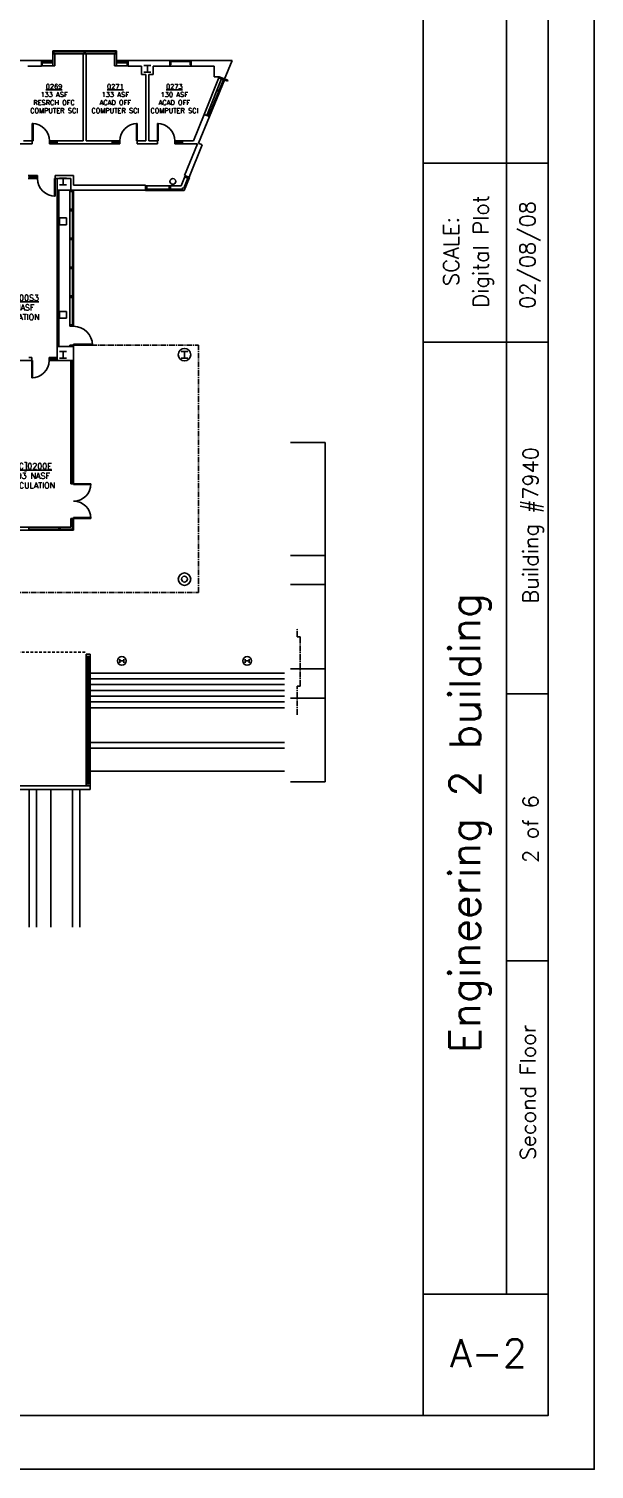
# Model space of a CAD drawing. Header units: inches. Extents: x 1097 to 7213, y 628 to 5215.
# Drawn here: x 6040 to 7213, y 628 to 3619 of the extents above; entities that cross this region are included whole.
import ezdxf
from ezdxf.enums import TextEntityAlignment as Align

# ---------------------------------------------------------------- set-up
doc = ezdxf.new("R2010")
doc.units = ezdxf.units.IN
doc.header["$LTSCALE"] = 48
doc.header["$MEASUREMENT"] = 0
doc.linetypes.add('CENTER2', pattern=[1.125, 0.75, -0.125, 0.125, -0.125])
doc.linetypes.add('HIDDEN2', pattern=[0.1875, 0.125, -0.0625])
for name, color, linetype in [('a-anno-mtlb', 7, 'Continuous'), ('a-area-iden', 7, 'Continuous'), ('a-clng', 20, 'Continuous'), ('a-cols', 1, 'Continuous'), ('a-door', 3, 'Continuous'), ('a-flor-hral', 4, 'Continuous'), ('a-flor-strs', 9, 'Continuous'), ('a-glaz', 5, 'Continuous'), ('a-wall', 7, 'Continuous')]:
    doc.layers.add(name, color=color, linetype=linetype)
doc.styles.get("Standard").update_dxf_attribs({"font": 'romans.shx'})

# ---------------------------------------------------------------- blocks, each defined once
blk = doc.blocks.new('A-ANNO-MTLB')
at = {"layer": 'a-anno-mtlb'}
for p, q in [((5143.6, 99.5), (5143.6, 3995.9)), ((5298.1, 324.6), (5298.1, 3995.9)), ((5375.3, 2421.6), (5143.6, 2421.6)), ((5143.6, 2089.8), (5375.3, 2089.8)), ((5375.3, 1437.7), (5298.1, 1437.7)), ((5375.3, 942.8), (5298.1, 942.8)), ((5375.3, 324.6), (5143.6, 324.6))]:
    blk.add_line(p, q, dxfattribs=at)
for points in [[(5460.6, 4095.5), (0, 4095.5), (0, 0), (5460.6, 0)], [(170.6, 99.5), (5375.3, 99.5), (5375.3, 3995.9), (170.6, 3995.9)]]:
    blk.add_lwpolyline(points, close=True, dxfattribs=at)
at = {"layer": 'a-anno-mtlb', "insert": (5195.4, 2258.1), "char_height": 28.44, "width": 270.187, "attachment_point": 5, "rotation": 90}
blk.add_mtext('SCALE:', dxfattribs=at)
at = {"layer": 'a-anno-mtlb'}
for tag, height, p in [('SYSTEM', 56.9, (5218.6, 3186.2)), ('ADDRESS', 28.4, (5336.8, 3182.1)), ('SCALE', 28.4, (5250.6, 2258.1)), ('DATE', 28.4, (5337.2, 2251.5)), ('BLDG_ID', 28.4, (5342.9, 1750.3)), ('BLDG_NAME', 56.9, (5221.1, 1198.2)), ('FLOOR_ID', 28.4, (5342.9, 1187)), ('FLOOR_NAME', 28.4, (5338, 698.6))]:
    blk.add_attdef(tag, text='', height=height, rotation=90, dxfattribs=at).set_placement(p, align=Align.MIDDLE_CENTER)
blk.add_attdef('NUMBER', text='', height=51.8, dxfattribs=at).set_placement((5264.6, 215.3), align=Align.MIDDLE_CENTER)

msp = doc.modelspace()

# ---------------------------------------------------------------- linework, layer by layer
at = {"layer": 'a-clng', "linetype": 'CENTER2', "ltscale": 0.333333}
for p, q in [((6132.9, 2962.2), (6391.9, 2962.2)), ((6391.9, 2448.2), (6391.9, 2962.2)), ((4045.9, 2448.2), (6391.9, 2448.2)), ((6596.9, 2356.2), (6596.9, 2374.2)), ((6602.9, 2356.2), (6596.9, 2356.2)), ((6602.9, 2254.2), (6602.9, 2356.2)), ((6596.9, 2194.2), (6596.9, 2254.2)), ((6602.9, 2254.2), (6596.9, 2254.2))]:
    msp.add_line(p, q, dxfattribs=at)
at = {"layer": 'a-clng', "linetype": 'HIDDEN2'}
msp.add_line((5737.2, 2324.2), (6158.9, 2324.2), dxfattribs=at)
at = {"layer": 'a-cols'}
for p, q in [((6278.9, 3543.2), (6292.9, 3543.2)), ((6285.9, 3529.2), (6285.9, 3543.2)), ((6278.9, 3529.2), (6292.9, 3529.2)), ((6117.9, 3309.2), (6103.9, 3309.2)), ((6117.9, 3295.2), (6103.9, 3295.2)), ((6110.9, 3295.2), (6110.9, 3309.2)), ((6103.9, 3226.2), (6103.9, 3212.2)), ((6117.9, 3226.2), (6103.9, 3226.2)), ((6103.9, 3212.2), (6117.9, 3212.2)), ((6117.9, 3212.2), (6117.9, 3226.2)), ((6103.9, 3018.2), (6103.9, 3032.2)), ((6103.9, 3032.2), (6117.9, 3032.2)), ((6117.9, 3032.2), (6117.9, 3018.2)), ((6117.9, 3018.2), (6103.9, 3018.2)), ((6117.9, 2949.2), (6103.9, 2949.2)), ((6117.9, 2935.2), (6103.9, 2935.2)), ((6110.9, 2935.2), (6110.9, 2949.2)), ((6369.9, 2949.2), (6355.9, 2949.2)), ((6369.9, 2935.2), (6355.9, 2935.2)), ((6362.9, 2935.2), (6362.9, 2949.2)), ((6228.9, 2310.2), (6228.9, 2302.2)), ((6228.9, 2306.2), (6236.9, 2306.2)), ((6236.9, 2310.2), (6236.9, 2302.2)), ((6488.9, 2310.2), (6488.9, 2302.2)), ((6488.9, 2306.2), (6496.9, 2306.2)), ((6496.9, 2310.2), (6496.9, 2302.2))]:
    msp.add_line(p, q, dxfattribs=at)
for centre, radius in [((6338.9, 3302.2), 6), ((6362.9, 2942.2), 13), ((6362.9, 2476.2), 13), ((6362.9, 2476.2), 6), ((6232.9, 2306.2), 9), ((6492.9, 2306.2), 9)]:
    msp.add_circle(centre, radius, dxfattribs=at)
at = {"layer": 'a-door'}
for p, q in [((6046.9, 3386.2), (6046.9, 3422.2)), ((6046.9, 3422.2), (6048.7, 3422.2)), ((6048.7, 3422.2), (6048.7, 3386.2)), ((6264.9, 3422.2), (6263.1, 3422.2)), ((6263.1, 3422.2), (6263.1, 3386.2)), ((6264.9, 3386.2), (6264.9, 3422.2)), ((6306.9, 3386.2), (6306.9, 3422.2)), ((6306.9, 3422.2), (6308.7, 3422.2)), ((6308.7, 3422.2), (6308.7, 3386.2)), ((6048.7, 3386.2), (6046.9, 3386.2)), ((6263.1, 3386.2), (6264.9, 3386.2)), ((6308.7, 3386.2), (6306.9, 3386.2)), ((6093.1, 3271.2), (6093.1, 3308.2)), ((6093.1, 3308.2), (6094.9, 3308.2)), ((6094.9, 3308.2), (6094.9, 3271.2)), ((6094.9, 3271.2), (6093.1, 3271.2)), ((6171.9, 2964.2), (6132.9, 2964.2)), ((6132.9, 2964.2), (6132.9, 2962.2)), ((6132.9, 2962.2), (6171.9, 2962.2)), ((6171.9, 2962.2), (6171.9, 2964.2)), ((6045.9, 2930.2), (6045.9, 2894.2)), ((6047.7, 2930.2), (6045.9, 2930.2)), ((6047.7, 2894.2), (6047.7, 2930.2)), ((6045.9, 2894.2), (6047.7, 2894.2)), ((6132.9, 2674.2), (6168.9, 2674.2)), ((6132.9, 2672.4), (6132.9, 2674.2)), ((6168.9, 2672.4), (6132.9, 2672.4)), ((6168.9, 2674.2), (6168.9, 2672.4)), ((6168.9, 2604), (6132.9, 2604)), ((6132.9, 2604), (6132.9, 2602.2)), ((6168.9, 2602.2), (6168.9, 2604)), ((6132.9, 2602.2), (6168.9, 2602.2))]:
    msp.add_line(p, q, dxfattribs=at)
for centre, radius, start, end in [((6046.9, 3386.2), 36, 0, 90), ((6264.9, 3386.2), 36, 90, 180), ((6306.9, 3386.2), 36, 0, 90), ((6094.9, 3308.2), 37, 180, 270), ((6132.9, 2962.2), 39, 0, 90), ((6045.9, 2930.2), 36, 270, 0), ((6132.9, 2674.2), 36, 270, 0), ((6132.9, 2602.2), 36, 0, 90)]:
    msp.add_arc(centre, radius, start, end, dxfattribs=at)
at = {"layer": 'a-flor-hral'}
for p, q in [((6098.9, 2959.2), (6098.9, 3284.2)), ((6098.9, 3284.2), (6101.9, 3284.2)), ((6099.9, 2959.2), (6099.9, 3284.2)), ((6100.9, 2959.2), (6100.9, 3284.2)), ((6101.9, 2959.2), (6101.9, 3284.2)), ((6098.9, 2959.2), (6101.9, 2959.2)), ((6161.9, 2316.2), (6161.9, 2050.2)), ((6163.9, 2316.2), (6161.9, 2316.2)), ((6163.9, 2316.2), (6163.9, 2050.2)), ((6161.9, 2050.2), (6163.9, 2050.2))]:
    msp.add_line(p, q, dxfattribs=at)
at = {"layer": 'a-flor-strs'}
for p, q in [((6582.9, 2760.2), (6654.9, 2760.2)), ((6654.9, 2760.2), (6654.9, 2055.2)), ((6582.9, 2525.2), (6654.9, 2525.2)), ((6582.9, 2465.2), (6654.9, 2465.2)), ((6166.9, 2281.2), (6570.9, 2281.2)), ((6582.9, 2290.2), (6654.9, 2290.2)), ((6166.9, 2269.2), (6570.9, 2269.2)), ((6166.9, 2257.2), (6570.9, 2257.2)), ((6166.9, 2245.2), (6570.9, 2245.2)), ((6166.9, 2233.2), (6570.9, 2233.2)), ((6166.9, 2221.2), (6570.9, 2221.2)), ((6582.9, 2229.2), (6654.9, 2229.2)), ((6166.9, 2209.2), (6570.9, 2209.2)), ((6166.9, 2137.2), (6570.9, 2137.2)), ((6166.9, 2125.2), (6570.9, 2125.2)), ((6166.9, 2077.2), (6570.9, 2077.2)), ((6040.9, 2039.2), (6040.9, 1753.2)), ((6055.9, 2039.2), (6055.9, 1753.2)), ((6085.9, 2039.2), (6085.9, 1753.2)), ((6130.9, 2039.2), (6130.9, 1753.2)), ((6145.9, 2039.2), (6145.9, 1753.2)), ((6582.9, 2055.2), (6654.9, 2055.2))]:
    msp.add_line(p, q, dxfattribs=at)
at = {"layer": 'a-glaz'}
for p, q in [((6221.9, 3573.2), (6089.9, 3573.2)), ((6089.9, 3567.2), (6089.9, 3573.2)), ((6221.9, 3567.2), (6089.9, 3567.2)), ((6091.9, 3567.2), (6091.9, 3573.2)), ((6154.9, 3571.2), (6091.9, 3571.2)), ((6154.9, 3567.2), (6154.9, 3573.2)), ((6156.9, 3567.2), (6156.9, 3573.2)), ((6219.9, 3571.2), (6156.9, 3571.2)), ((6219.9, 3567.2), (6219.9, 3573.2)), ((6221.9, 3567.2), (6221.9, 3573.2)), ((6089.9, 3553.2), (6065.9, 3553.2)), ((6065.9, 3553.2), (6065.9, 3542.2)), ((6089.9, 3550.2), (6065.9, 3550.2)), ((6065.9, 3542.2), (6089.9, 3542.2)), ((6067.9, 3542.2), (6067.9, 3550.2)), ((6067.9, 3548.2), (6089.9, 3548.2)), ((6089.9, 3542.2), (6089.9, 3553.2)), ((6245.9, 3553.2), (6221.9, 3553.2)), ((6221.9, 3553.2), (6221.9, 3542.2)), ((6245.9, 3550.2), (6221.9, 3550.2)), ((6221.9, 3548.2), (6243.9, 3548.2)), ((6221.9, 3542.2), (6245.9, 3542.2)), ((6243.9, 3542.2), (6243.9, 3550.2)), ((6245.9, 3542.2), (6245.9, 3553.2)), ((6376.9, 3553.2), (6332.9, 3553.2)), ((6332.9, 3553.2), (6332.9, 3541.2)), ((6334.9, 3544.2), (6332.9, 3544.2)), ((6332.9, 3541.2), (6376.9, 3541.2)), ((6334.9, 3553.2), (6334.9, 3544.2)), ((6374.9, 3551.2), (6334.9, 3551.2)), ((6374.9, 3553.2), (6374.9, 3544.2)), ((6376.9, 3544.2), (6374.9, 3544.2)), ((6376.9, 3541.2), (6376.9, 3553.2)), ((6403.8, 3441.4), (6435.3, 3519.2)), ((6409.3, 3439.1), (6440.8, 3517)), ((6414.9, 3436.9), (6446.4, 3514.7)), ((6434.5, 3517.4), (6445.6, 3512.9)), ((6434.8, 3491.4), (6443.8, 3513.6)), ((6435.3, 3519.2), (6446.4, 3514.7)), ((6413.8, 3439.5), (6434, 3489.5)), ((6430.3, 3491), (6435.9, 3488.8)), ((6431.1, 3492.9), (6436.6, 3490.6)), ((6403.8, 3441.4), (6414.9, 3436.9)), ((6410.1, 3441), (6415.7, 3438.7)), ((6082.9, 3386.2), (6098.9, 3386.2)), ((6082.9, 3380.2), (6082.9, 3386.2)), ((6084.9, 3380.2), (6084.9, 3386.2)), ((6084.9, 3383.2), (6096.9, 3383.2)), ((6096.9, 3380.2), (6096.9, 3386.2)), ((6098.9, 3386.2), (6098.9, 3380.2)), ((6228.9, 3386.2), (6212.9, 3386.2)), ((6212.9, 3386.2), (6212.9, 3380.2)), ((6214.9, 3380.2), (6214.9, 3386.2)), ((6226.9, 3383.2), (6214.9, 3383.2)), ((6226.9, 3380.2), (6226.9, 3386.2)), ((6228.9, 3380.2), (6228.9, 3386.2)), ((6342.9, 3386.2), (6358.9, 3386.2)), ((6342.9, 3380.2), (6342.9, 3386.2)), ((6344.9, 3380.2), (6344.9, 3386.2)), ((6344.9, 3383.2), (6356.9, 3383.2)), ((6356.9, 3380.2), (6356.9, 3386.2)), ((6358.9, 3386.2), (6358.9, 3380.2)), ((6098.9, 3380.2), (6082.9, 3380.2)), ((6212.9, 3380.2), (6228.9, 3380.2)), ((6358.9, 3380.2), (6342.9, 3380.2)), ((6038.9, 3314.2), (6057.9, 3314.2)), ((6057.9, 3308.2), (6038.9, 3308.2)), ((6040.9, 3314.2), (6040.9, 3308.2)), ((6040.9, 3311.2), (6055.9, 3311.2)), ((6055.9, 3314.2), (6055.9, 3308.2)), ((6057.9, 3314.2), (6057.9, 3308.2)), ((6355.8, 3293.2), (6281.9, 3293.2)), ((6281.9, 3293.2), (6281.9, 3283.2)), ((6284.9, 3284.2), (6284.9, 3293.2)), ((6330.9, 3284.2), (6330.9, 3293.2)), ((6333.9, 3284.2), (6333.9, 3293.2)), ((6364.3, 3314.1), (6355.8, 3293.2)), ((6369.6, 3308.7), (6361.3, 3288.1)), ((6362.6, 3283.2), (6373.5, 3310.4)), ((6371.5, 3308), (6363.1, 3311.4)), ((6373.5, 3310.4), (6364.3, 3314.1)), ((6372.6, 3310.8), (6371.5, 3308)), ((6124.9, 3001.2), (6124.9, 3284.2)), ((6132.9, 3284.2), (6124.9, 3284.2)), ((6132.9, 3281.2), (6124.9, 3281.2)), ((6130.9, 3244.2), (6130.9, 3281.2)), ((6132.9, 3001.2), (6132.9, 3284.2)), ((6281.9, 3284.2), (6284.9, 3284.2)), ((6281.9, 3283.2), (6362.6, 3283.2)), ((6284.9, 3286.2), (6330.9, 3286.2)), ((6330.9, 3284.2), (6333.9, 3284.2)), ((6333.9, 3286.2), (6358.5, 3286.2)), ((6358.2, 3284.7), (6358.9, 3288.6)), ((6362.1, 3283.9), (6358.2, 3284.7)), ((6358.9, 3288.6), (6362.9, 3287.8)), ((6362.9, 3287.8), (6362.1, 3283.9)), ((6132.9, 3244.2), (6124.9, 3244.2)), ((6132.9, 3241.2), (6124.9, 3241.2)), ((6130.9, 3184.2), (6130.9, 3241.2)), ((6132.9, 3184.2), (6124.9, 3184.2)), ((6132.9, 3181.2), (6124.9, 3181.2)), ((6130.9, 3124.2), (6130.9, 3181.2)), ((6132.9, 3124.2), (6124.9, 3124.2)), ((6132.9, 3121.2), (6124.9, 3121.2)), ((6130.9, 3064.2), (6130.9, 3121.2)), ((6132.9, 3064.2), (6124.9, 3064.2)), ((6132.9, 3061.2), (6124.9, 3061.2)), ((6130.9, 3004.2), (6130.9, 3061.2)), ((6132.9, 3004.2), (6124.9, 3004.2)), ((6132.9, 3001.2), (6124.9, 3001.2)), ((6081.9, 2936.2), (6081.9, 2930.2)), ((6081.9, 2936.2), (6098.9, 2936.2)), ((6083.9, 2936.2), (6083.9, 2930.2)), ((6083.9, 2933.2), (6096.9, 2933.2)), ((6096.9, 2936.2), (6096.9, 2930.2)), ((6098.9, 2936.2), (6098.9, 2930.2)), ((6081.9, 2930.2), (6098.9, 2930.2)), ((6126.9, 2674.2), (6126.9, 2930.2)), ((6132.9, 2930.2), (6126.9, 2930.2)), ((6132.9, 2927.2), (6126.9, 2927.2)), ((6130.9, 2882.2), (6130.9, 2927.2)), ((6132.9, 2674.2), (6132.9, 2930.2)), ((6132.9, 2882.2), (6126.9, 2882.2)), ((6132.9, 2879.2), (6126.9, 2879.2)), ((6130.9, 2817.2), (6130.9, 2879.2)), ((6132.9, 2817.2), (6126.9, 2817.2)), ((6132.9, 2814.2), (6126.9, 2814.2)), ((6130.9, 2752.2), (6130.9, 2814.2)), ((6132.9, 2752.2), (6126.9, 2752.2)), ((6132.9, 2749.2), (6126.9, 2749.2)), ((6130.9, 2677.2), (6130.9, 2749.2)), ((6132.9, 2677.2), (6126.9, 2677.2)), ((6132.9, 2674.2), (6126.9, 2674.2)), ((6126.9, 2584.2), (5423.9, 2584.2)), ((6132.9, 2578.2), (5423.9, 2578.2)), ((6039.9, 2584.2), (6039.9, 2578.2)), ((6101.9, 2580.2), (6039.9, 2580.2)), ((6101.9, 2584.2), (6101.9, 2578.2)), ((6104.9, 2584.2), (6104.9, 2578.2)), ((6130.9, 2580.2), (6104.9, 2580.2)), ((6126.9, 2584.2), (6126.9, 2602.2)), ((6132.9, 2602.2), (6126.9, 2602.2)), ((6132.9, 2599.2), (6126.9, 2599.2)), ((6130.9, 2580.2), (6130.9, 2599.2)), ((6132.9, 2578.2), (6132.9, 2602.2))]:
    msp.add_line(p, q, dxfattribs=at)
at = {"layer": 'a-wall'}
for p, q in [((6089.9, 3542.2), (6089.9, 3567.2)), ((6089.9, 3567.2), (6093.9, 3567.2)), ((6093.9, 3542.2), (6093.9, 3567.2)), ((6152.9, 3386.2), (6152.9, 3567.2)), ((6158.9, 3567.2), (6152.9, 3567.2)), ((6158.9, 3386.2), (6158.9, 3567.2)), ((6217.9, 3542.2), (6217.9, 3567.2)), ((6221.9, 3567.2), (6217.9, 3567.2)), ((6221.9, 3542.2), (6221.9, 3567.2)), ((6065.9, 3553.2), (5985.9, 3553.2)), ((6065.9, 3541.2), (6037.9, 3541.2)), ((6065.9, 3541.2), (6065.9, 3553.2)), ((6093.9, 3542.2), (6089.9, 3542.2)), ((6217.9, 3542.2), (6221.9, 3542.2)), ((6245.9, 3541.2), (6245.9, 3553.2)), ((6332.9, 3553.2), (6245.9, 3553.2)), ((6245.9, 3541.2), (6273.9, 3541.2)), ((6273.9, 3541.2), (6273.9, 3524.2)), ((6297.9, 3541.2), (6297.9, 3524.2)), ((6332.9, 3541.2), (6297.9, 3541.2)), ((6332.9, 3553.2), (6332.9, 3541.2)), ((6353.9, 3553.2), (6412.9, 3553.2)), ((6461.9, 3553.2), (6376.9, 3553.2)), ((6376.9, 3553.2), (6376.9, 3541.2)), ((6424.9, 3541.2), (6376.9, 3541.2)), ((6424.9, 3541.2), (6424.9, 3519.2)), ((6445.6, 3512.9), (6461.9, 3553.2)), ((6273.9, 3524.2), (6282.9, 3524.2)), ((6282.9, 3386.2), (6282.9, 3524.2)), ((6288.9, 3386.2), (6288.9, 3524.2)), ((6288.9, 3524.2), (6297.9, 3524.2)), ((6435.3, 3519.2), (6424.9, 3519.2)), ((6452.9, 3512.1), (6435.3, 3519.2)), ((6452.1, 3510.3), (6445.6, 3512.9)), ((6452.1, 3510.3), (6452.9, 3512.1)), ((6381.5, 3386.2), (6403.8, 3441.4)), ((6414.9, 3436.9), (6403.8, 3441.4)), ((6392.4, 3381.3), (6414.9, 3436.9)), ((6046.9, 3386.2), (6028.9, 3386.2)), ((6046.9, 3380.2), (6046.9, 3386.2)), ((6098.9, 3380.2), (6098.9, 3386.2)), ((6152.9, 3386.2), (6098.9, 3386.2)), ((6212.9, 3386.2), (6158.9, 3386.2)), ((6212.9, 3380.2), (6212.9, 3386.2)), ((6264.9, 3380.2), (6264.9, 3386.2)), ((6282.9, 3386.2), (6264.9, 3386.2)), ((6306.9, 3386.2), (6288.9, 3386.2)), ((6306.9, 3380.2), (6306.9, 3386.2)), ((6381.5, 3386.2), (6358.9, 3386.2)), ((6358.9, 3380.2), (6358.9, 3386.2)), ((6399.9, 3378.3), (6392.4, 3381.3)), ((6046.9, 3380.2), (6004.9, 3380.2)), ((6212.9, 3380.2), (6098.9, 3380.2)), ((6306.9, 3380.2), (6264.9, 3380.2)), ((6389.9, 3380.2), (6358.9, 3380.2)), ((6363.3, 3314.5), (6389.9, 3380.2)), ((6372.6, 3310.8), (6399.9, 3378.3)), ((6094.9, 3308.2), (6094.9, 3314.2)), ((6094.9, 3314.2), (6132.9, 3314.2)), ((6098.9, 3308.2), (6094.9, 3308.2)), ((6098.9, 3284.2), (6098.9, 3308.2)), ((6098.9, 3308.2), (6126.9, 3308.2)), ((6126.9, 3284.2), (6126.9, 3308.2)), ((6132.9, 3294.2), (6132.9, 3314.2)), ((6132.9, 3294.2), (6281.9, 3294.2)), ((6281.9, 3284.2), (6281.9, 3294.2)), ((6372.6, 3310.8), (6363.3, 3314.5)), ((6098.9, 3284.2), (6281.9, 3284.2)), ((6124.9, 2959.2), (6124.9, 2962.2)), ((6132.9, 2962.2), (6124.9, 2962.2)), ((6132.9, 2959.2), (6132.9, 2962.2)), ((6039.9, 2936.2), (6045.9, 2936.2)), ((6045.9, 2936.2), (6045.9, 2930.2)), ((6098.9, 2930.2), (6098.9, 2959.2)), ((6132.9, 2959.2), (6098.9, 2959.2)), ((6132.9, 2930.2), (6132.9, 2959.2)), ((5997.9, 2930.2), (6045.9, 2930.2)), ((6098.9, 2930.2), (6132.9, 2930.2)), ((6158.9, 2320.2), (6158.9, 2047.2)), ((6166.9, 2320.2), (6158.9, 2320.2)), ((6166.9, 2320.2), (6166.9, 2039.2)), ((5879.9, 2047.2), (6166.9, 2047.2)), ((5879.9, 2039.2), (6166.9, 2039.2))]:
    msp.add_line(p, q, dxfattribs=at)

# ---------------------------------------------------------------- block references
at = {"layer": 'a-anno-mtlb'}
ref = msp.add_blockref('A-ANNO-MTLB', (1097.4, 627.6), dxfattribs=dict(at, xscale=1.12, yscale=1.12, zscale=1.12))
ref.add_attrib('NUMBER', 'A-2', dxfattribs={"height": 58.06}).set_placement((6993.7, 868.8), align=Align.MIDDLE_CENTER)
ref.add_attrib('BLDG_ID', 'Building #7940', dxfattribs={"height": 31.854, "rotation": 90}).set_placement((7081.4, 2587.9), align=Align.MIDDLE_CENTER)
ref.add_attrib('BLDG_NAME', 'Engineering 2 building', dxfattribs={"height": 63.707, "rotation": 90}).set_placement((6945, 1969.6), align=Align.MIDDLE_CENTER)
ref.add_attrib('FLOOR_ID', '2 of 6', dxfattribs={"height": 31.85, "rotation": 90}).set_placement((7081.4, 1957), align=Align.MIDDLE_CENTER)
ref.add_attrib('FLOOR_NAME', 'Second Floor', dxfattribs={"height": 31.854, "rotation": 90}).set_placement((7075.9, 1410.1), align=Align.MIDDLE_CENTER)
ref.add_attrib('SCALE', 'Digital Plot', dxfattribs={"height": 31.854, "rotation": 90}).set_placement((6978.1, 3156.7), align=Align.MIDDLE_CENTER)
ref.add_attrib('DATE', '02/08/08', dxfattribs={"height": 31.85, "rotation": 90}).set_placement((7075, 3149.3), align=Align.MIDDLE_CENTER)

# ---------------------------------------------------------------- texts
at = {"layer": 'a-area-iden', "attachment_point": 5}
for s, insert, char_height in [('\\L0269\\l\\P133 ASF\\PRESRCH OFC\\PCOMPUTER SCI', (6092.3, 3474.2), 10), ('\\L0271\\l\\P133 ASF\\PACAD OFF\\PCOMPUTER SCI', (6219.4, 3474.2), 10), ('\\L0273\\l\\P130 ASF\\PACAD OFF\\PCOMPUTER SCI', (6341.9, 3474.2), 10), ('\\L[NC]0200S3\\l\\P481 NASF\\PCIRCULATION', (6011.8, 3040.4), 12), ('\\L[NC]0200E\\l\\P493 NASF\\PCIRCULATION', (6044.1, 2690.8), 12)]:
    msp.add_mtext(s, dxfattribs=dict(at, insert=insert, char_height=char_height))

doc.saveas('drawing.dxf')
